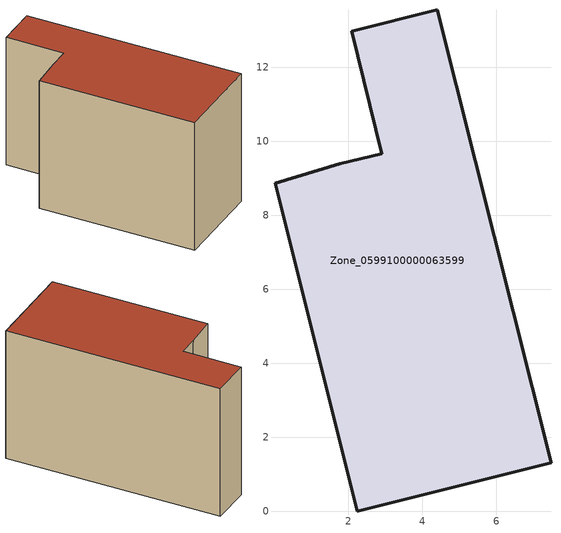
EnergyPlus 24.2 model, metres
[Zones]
Zone_0599100000063599
 floor ground (C_G): 7.48,1.3 2.24,0 0.02,8.86 1.77,9.38 2.91,9.66 2.09,12.96 4.41,13.54 z0
 wall outside (C_F): 2.24,0 7.48,1.3 4.41,13.54 2.09,12.96 2.91,9.66 1.77,9.38 0.02,8.86 2.24,0 z0:7.94
 roof outside (C_R): 2.91,9.66 1.77,9.38 0.02,8.86 2.24,0 7.48,1.3 4.41,13.54 2.09,12.96 z7.94
[BUILDING]
Pand.0599100000063599: North Axis=0; Terrain=City; Loads Convergence Tolerance Value=0.04; Temperature Convergence Tolerance Value=0.4; Solar Distribution=FullExterior; Maximum Number of Warmup Days=25; Minimum Number of Warmup Days=1
[Site:Location]
Rotterdam.The.Hague.AP_ZH_NLD Design_Conditions: Latitude=51.96; Longitude=4.45; Time Zone=1; Elevation=-4.5
[SITE:GROUNDTEMPERATURE:BUILDINGSURFACE]
18, 18, 18, 18, 18, 18, 18, 18, 18, 18, 18, 18
[MATERIAL] Thermal Absorptance=0.9; Solar Absorptance=0.7; Visible Absorptance=0.7
Name | Roughness | Thickness | Conductivity | Density | Specific Heat
G.TI.1975-1991 | MediumSmooth | 0.15 | 0.288461 | 540 | 1210
F.TI.1975-1991 | Rough | 0.3 | 0.230769 | 1920 | 840
R.TI.1975-1991 | MediumRough | 0.2 | 0.153846 | 1500 | 1000
[CONSTRUCTION]
C_G: G.TI.1975-1991
C_F: F.TI.1975-1991
C_R: R.TI.1975-1991
[ZONE]
Zone_0599100000063599: Type=1; Multiplier=1; Ceiling Height=Autocalculate; Volume=Autocalculate; Floor Area=autocalculate; Part of Total Floor Area=Yes
[ZONEINFILTRATION:DESIGNFLOWRATE]
Infil_Zone_0599100000063599: Zone or ZoneList or Space or SpaceList=Zone_0599100000063599; Schedule=AlwaysOn; Design Flow Rate Calculation Method=Flow/Area; Flow Rate per Floor Area=0.003; Constant Term Coefficient=1; Temperature Term Coefficient=0; Velocity Term Coefficient=0; Velocity Squared Term Coefficient=0
[HVACTEMPLATE:ZONE:IDEALLOADSAIRSYSTEM]
Zone_0599100000063599: Maximum Heating Supply Air Temperature=50; Minimum Cooling Supply Air Temperature=13; Maximum Heating Supply Air Humidity Ratio=0.0156; Minimum Cooling Supply Air Humidity Ratio=0.0077; Heating Limit=NoLimit; Cooling Limit=NoLimit; Dehumidification Control Type=ConstantSensibleHeatRatio; Cooling Sensible Heat Ratio=0.7; Dehumidification Setpoint=60; Humidification Control Type=None; Humidification Setpoint=30; Outdoor Air Method=None; Outdoor Air Flow Rate per Person=0.00944; Outdoor Air Flow Rate per Zone Floor Area=0; Outdoor Air Flow Rate per Zone=0; Demand Controlled Ventilation Type=None; Outdoor Air Economizer Type=NoEconomizer; Heat Recovery Type=None; Sensible Heat Recovery Effectiveness=0.7; Latent Heat Recovery Effectiveness=0.65
[ZONECONTROL:THERMOSTAT]
ThermostatControl_Zone_0599100000063599: Zone or ZoneList=Zone_0599100000063599; Control Type Schedule=DualSetpointControlType; Control 1=Thermostat_Zone_0599100000063599; Temperature Difference Between Cutout And Setpoint=0
[THERMOSTATSETPOINT:DUALSETPOINT]
Thermostat_Zone_0599100000063599: Heating Setpoint Temperature Schedule=HeatingSetpoint_Zone_0599100000063599; Cooling Setpoint Temperature Schedule=CoolingSetpoint_Zone_0599100000063599
[SCHEDULE:COMPACT]
HeatingSetpoint_Zone_0599100000063599: Through: 12/31, For: AllDays, Until: 24:00, 21
CoolingSetpoint_Zone_0599100000063599: Through: 12/31, For: AllDays, Until: 24:00, 24
DualSetpointControlType: Through: 12/31, For: AllDays, Until: 24:00, 4
AlwaysOn: Through: 12/31, For: AllDays, Until: 24:00, 1
